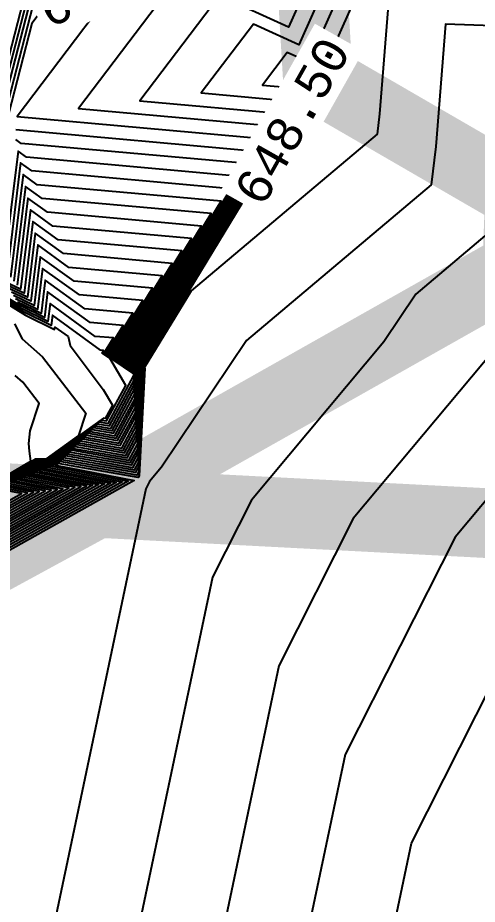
# Model space of a CAD drawing. Header units: inches. Extents: x 533200 to 542759, y 3594234 to 3596688.
# Drawn here: x 535922.04 to 535925.33, y 3595724.2 to 3595730.55 of the extents above; entities that cross this region are included whole.
import ezdxf
from ezdxf.enums import TextEntityAlignment as Align

# ---------------------------------------------------------------- set-up
doc = ezdxf.new("R2010")
doc.units = ezdxf.units.IN
doc.header["$MEASUREMENT"] = 0
for name, color, linetype in [('C-PROP-BNDY', 150, 'Continuous'), ('CVL_CURV_D', 1, 'Continuous'), ('CVL_CURV_G', 5, 'Continuous'), ('CVL_CURV_TX', 2, 'Continuous')]:
    doc.layers.add(name, color=color, linetype=linetype)
doc.styles.add('MONOTXT4', font='MONOTXT4.shx')

msp = doc.modelspace()

# ---------------------------------------------------------------- linework, layer by layer
at = {"const_width": 0.5}
msp.add_lwpolyline([(535898.0655, 3595761.7534), (535928.9842, 3595779.4454), (535930.081, 3595726.6862), (535905.9162, 3595727.9423, 0.03527), (535900.5627, 3595727.8428)], format="xyb", close=True, dxfattribs=at)
at = {"layer": 'C-PROP-BNDY', "color": 3, "linetype": 'Continuous', "lineweight": 30, "const_width": 0.5, "elevation": 648.15}
msp.add_lwpolyline([(535925.64, 3595729.28), (535925.62, 3595728.77), (535922.91, 3595727.24), (535920.54, 3595725.95), (535918.04, 3595725.76), (535917.92, 3595728.05), (535917.85, 3595730.13), (535917.85, 3595732.88), (535918.86, 3595734.28), (535919.02, 3595736.9), (535919.16, 3595737.05), (535922.25, 3595738.97), (535925.35, 3595739.69), (535926.24, 3595738.06), (535924.7, 3595736.6), (535924.02, 3595733.54), (535924.05, 3595732.47), (535924.19, 3595730.12), (535925.64, 3595729.28)], dxfattribs=at)
at = {"layer": 'CVL_CURV_D', "color": 6, "linetype": 'Continuous'}
for points, elevation in [([(535925.7657, 3595732.1943), (535924.7109, 3595731.4655), (535924.71, 3595731.3471), (535924.7996, 3595731.1717), (535924.7231, 3595731), (535924.6331, 3595729.8633), (535924.6151, 3595729.7186), (535923.2807, 3595728.5947), (535922.9447, 3595728.0419), (535922.9486, 3595728.0393), (535922.9085, 3595727.2694), (535922.9012, 3595727.2559), (535922.3268, 3595727.3568), (535922.3185, 3595727.3508), (535922.317, 3595727.3508), (535922.3083, 3595727.3457), (535922.8718, 3595727.2356), (535921.8435, 3595726.6595), (535921.9465, 3595725.2759), (535921.5774, 3595723.5258)], 648.4), ([(535921.9318, 3595729.9067), (535922.3695, 3595731.6012)], 649.3), ([(535921.9117, 3595729.9297), (535922.3286, 3595731.5435)], 649.4), ([(535924.3906, 3595731.4064), (535923.9804, 3595730.4851), (535923.4846, 3595730.7118), (535922.914, 3595729.9576), (535923.9866, 3595729.8615), (535922.8922, 3595728.0605), (535922.9346, 3595728.0323), (535922.9016, 3595727.3998), (535922.862, 3595727.3265), (535922.381, 3595727.411), (535922.3062, 3595727.3569), (535922.2926, 3595727.3568), (535922.215, 3595727.311), (535922.7021, 3595727.2158), (535920.6503, 3595726.0664), (535920.5601, 3595725.9938), (535920.5048, 3595725.963), (535920.3905, 3595725.9332), (535920.3484, 3595725.9153), (535920.9403, 3595723.769)], 648.8), ([(535924.4928, 3595731.3477), (535924.0527, 3595730.3592), (535923.7278, 3595730.5077), (535923.354, 3595730.0136), (535924.0567, 3595729.9506), (535922.9053, 3595728.0558), (535922.9381, 3595728.034), (535922.9033, 3595727.3672), (535922.8718, 3595727.3088), (535922.3674, 3595727.3974), (535922.3092, 3595727.3554), (535922.2987, 3595727.3553), (535922.2383, 3595727.3197), (535922.7445, 3595727.2208), (535920.6123, 3595726.0263), (535920.5531, 3595725.9787), (535920.5169, 3595725.9585), (535920.3986, 3595725.9277), (535920.3741, 3595725.9172), (535920.9871, 3595723.6943)], 648.7), ([(535924.5951, 3595731.2891), (535924.1249, 3595730.2333), (535923.9711, 3595730.3036), (535923.794, 3595730.0696), (535924.1269, 3595730.0398), (535922.9185, 3595728.0512), (535922.9416, 3595728.0358), (535922.905, 3595727.3346), (535922.8816, 3595727.2912), (535922.3539, 3595727.3839), (535922.3123, 3595727.3538), (535922.3048, 3595727.3538), (535922.2617, 3595727.3283), (535922.7869, 3595727.2257), (535920.5742, 3595725.9861), (535920.5462, 3595725.9636), (535920.5291, 3595725.954), (535920.4068, 3595725.9222), (535920.3997, 3595725.9192), (535921.0338, 3595723.6196)], 648.6), ([(535922.7549, 3595731.3239), (535922.14, 3595730.5112), (535921.9719, 3595729.8607)], 649.1), ([(535921.9518, 3595729.8837), (535922.3067, 3595731.2571)], 649.2), ([(535923.2414, 3595730.9158), (535922.474, 3595729.9016), (535923.9165, 3595729.7724), (535922.8791, 3595728.0652), (535922.9311, 3595728.0305), (535922.8999, 3595727.4324), (535922.8522, 3595727.3441), (535922.3945, 3595727.4245), (535922.3031, 3595727.3585), (535922.2865, 3595727.3584), (535922.1917, 3595727.3023), (535922.6596, 3595727.2109), (535920.6883, 3595726.1065), (535920.567, 3595726.0089), (535920.4927, 3595725.9674), (535920.3824, 3595725.9388), (535920.3228, 3595725.9133), (535920.8935, 3595723.8437)], 648.9), ([(535928.15, 3595730.4), (535925.1052, 3595730.5061), (535925.0358, 3595729.63), (535925.0016, 3595729.3538), (535923.6782, 3595728.2391), (535923.0694, 3595727.33), (535922.983, 3595727.2267), (535922.9576, 3595727.1764), (535922.1866, 3595723.5205), (535922.1132, 3595723.0089), (535921.8383, 3595722.1508), (535921.1836, 3595720.6505), (535920.842, 3595719.8467), (535920.3704, 3595718.1106), (535920.3255, 3595717.6755)], 648.3), ([(535922.0242, 3595729.7511), (535923.7762, 3595729.5941), (535922.8528, 3595728.0745), (535922.924, 3595728.027), (535922.8964, 3595727.4977), (535922.8325, 3595727.3794), (535922.4216, 3595727.4516), (535922.2969, 3595727.3615), (535922.2744, 3595727.3614), (535922.145, 3595727.285), (535922.5748, 3595727.201), (535920.7644, 3595726.1868)], 649.1), ([(535920.8024, 3595726.227), (535922.5323, 3595727.1961), (535922.1217, 3595727.2763), (535922.2683, 3595727.3629), (535922.2938, 3595727.3631), (535922.4351, 3595727.4651), (535922.8227, 3595727.3971), (535922.8947, 3595727.5303), (535922.9205, 3595728.0253), (535922.8397, 3595728.0792), (535923.7061, 3595729.5049), (535922.0622, 3595729.6522), (535922.0234, 3595729.6803)], 649.2), ([(535920.8404, 3595726.2671), (535922.4899, 3595727.1912), (535922.0983, 3595727.2677), (535922.2622, 3595727.3644), (535922.2908, 3595727.3646), (535922.4487, 3595727.4787), (535922.8129, 3595727.4147), (535922.893, 3595727.5629), (535922.917, 3595728.0235), (535922.8265, 3595728.0838), (535923.6359, 3595729.4158), (535922.1002, 3595729.5534), (535922.041, 3595729.5962), (535921.9367, 3595728.7492)], 649.3), ([(535920.8785, 3595726.3073), (535922.4475, 3595727.1862), (535922.075, 3595727.259), (535922.2561, 3595727.366), (535922.2877, 3595727.3662), (535922.4622, 3595727.4922), (535922.8031, 3595727.4324), (535922.8913, 3595727.5955), (535922.9135, 3595728.0218), (535922.8134, 3595728.0885), (535923.5658, 3595729.3267), (535922.1382, 3595729.4546), (535922.0586, 3595729.5121), (535921.9611, 3595728.7205)], 649.4), ([(535920.9545, 3595726.3875), (535922.3626, 3595727.1763), (535922.0283, 3595727.2417), (535922.244, 3595727.369), (535922.2815, 3595727.3692), (535922.4893, 3595727.5193), (535922.7835, 3595727.4676), (535922.8879, 3595727.6608), (535922.9065, 3595728.0182), (535922.7871, 3595728.0978), (535923.4255, 3595729.1484), (535922.2143, 3595729.2569), (535922.0937, 3595729.344), (535922.0099, 3595728.6631)], 649.6), ([(535920.9925, 3595726.4277), (535922.3202, 3595727.1714), (535922.005, 3595727.233), (535922.2379, 3595727.3705), (535922.2785, 3595727.3708), (535922.5029, 3595727.5329), (535922.7737, 3595727.4853), (535922.8861, 3595727.6934), (535922.903, 3595728.0165), (535922.774, 3595728.1025), (535923.3554, 3595729.0592), (535922.2523, 3595729.1581), (535922.1113, 3595729.2599), (535922.0343, 3595728.6344)], 649.7), ([(535921.0306, 3595726.4678), (535922.2777, 3595727.1665), (535921.9817, 3595727.2243), (535922.2318, 3595727.3721), (535922.2754, 3595727.3723), (535922.5164, 3595727.5464), (535922.7639, 3595727.5029), (535922.8844, 3595727.726), (535922.8995, 3595728.0147), (535922.7608, 3595728.1071), (535923.2852, 3595728.9701), (535922.2903, 3595729.0592), (535922.1289, 3595729.1759), (535922.0587, 3595728.6057), (535921.9514, 3595728.6576)], 649.8), ([(535921.0686, 3595726.508), (535922.2353, 3595727.1615), (535921.9583, 3595727.2157), (535922.2257, 3595727.3736), (535922.2723, 3595727.3738), (535922.53, 3595727.56), (535922.7541, 3595727.5206), (535922.8827, 3595727.7586), (535922.896, 3595728.013), (535922.7477, 3595728.1118), (535923.2151, 3595728.881), (535922.3283, 3595728.9604), (535922.1465, 3595729.0918), (535922.0831, 3595728.577), (535921.9657, 3595728.6338)], 649.9), ([(535925.3881, 3595728.9889), (535924.8918, 3595728.5709), (535924.6635, 3595728.23), (535923.7135, 3595727.0941), (535923.4339, 3595726.5408), (535922.7958, 3595723.5153), (535922.6816, 3595722.7195), (535922.4772, 3595722.0814), (535921.9903, 3595720.9658), (535921.478, 3595719.76), (535921.0922, 3595718.3396), (535921.0151, 3595717.5936)], 648.2), ([(535921.1446, 3595726.5882), (535922.1504, 3595727.1517), (535921.9117, 3595727.1983), (535922.2135, 3595727.3766), (535922.2662, 3595727.3769), (535922.5571, 3595727.5871), (535922.7345, 3595727.5559), (535922.8793, 3595727.8239), (535922.8889, 3595728.0095), (535922.7214, 3595728.1211), (535923.0748, 3595728.7027), (535922.4043, 3595728.7627), (535922.1816, 3595728.9237), (535922.1319, 3595728.5196), (535921.9943, 3595728.5862)], 650.1), ([(535921.1827, 3595726.6284), (535922.108, 3595727.1467), (535921.8883, 3595727.1897), (535922.2075, 3595727.3781), (535922.2631, 3595727.3785), (535922.5706, 3595727.6006), (535922.7247, 3595727.5735), (535922.8776, 3595727.8565), (535922.8854, 3595728.0077), (535922.7083, 3595728.1258), (535923.0047, 3595728.6135), (535922.4423, 3595728.6639), (535922.1992, 3595728.8396), (535922.1563, 3595728.4909), (535922.0086, 3595728.5624)], 650.2), ([(535921.2207, 3595726.6685), (535922.0656, 3595727.1418), (535921.865, 3595727.181), (535922.2014, 3595727.3797), (535922.26, 3595727.38), (535922.5841, 3595727.6141), (535922.7149, 3595727.5912), (535922.8758, 3595727.8891), (535922.8819, 3595728.006), (535922.6952, 3595728.1304), (535922.9346, 3595728.5244), (535922.4804, 3595728.5651), (535922.2168, 3595728.7555), (535922.1807, 3595728.4622), (535922.0229, 3595728.5386)], 650.3), ([(535921.8417, 3595727.1723), (535922.1953, 3595727.3812), (535922.2569, 3595727.3815), (535922.5977, 3595727.6277), (535922.7051, 3595727.6088), (535922.8741, 3595727.9217), (535922.8784, 3595728.0042), (535922.682, 3595728.1351), (535922.8644, 3595728.4352), (535922.5184, 3595728.4663), (535922.2344, 3595728.6715), (535922.2051, 3595728.4334), (535922.0371, 3595728.5148)], 650.4), ([(535921.795, 3595727.155), (535922.1831, 3595727.3842), (535922.2508, 3595727.3846), (535922.6248, 3595727.6548), (535922.6855, 3595727.6441), (535922.8707, 3595727.987), (535922.8714, 3595728.0007), (535922.6558, 3595728.1444), (535922.7242, 3595728.257), (535922.5944, 3595728.2686), (535922.2696, 3595728.5034), (535922.2539, 3595728.376), (535922.0657, 3595728.4671), (535921.9391, 3595728.545)], 650.6), ([(535925.7097, 3595728.4748), (535924.4439, 3595726.9615), (535923.9102, 3595725.9053), (535923.405, 3595723.51), (535923.25, 3595722.43), (535923.1161, 3595722.0119), (535922.7971, 3595721.281), (535922.114, 3595719.6733), (535921.8139, 3595718.5686), (535921.7047, 3595717.5118)], 648.1), ([(535921.954, 3595728.5057), (535922.0943, 3595728.4195), (535922.3027, 3595728.3186), (535922.3047, 3595728.3352), (535922.4, 3595728.2664), (535922.4133, 3595728.2033), (535922.6514, 3595727.8871), (535922.7173, 3595727.7745), (535922.6659, 3595727.6794), (535922.6519, 3595727.6819), (535922.2446, 3595727.3877), (535922.171, 3595727.3873), (535921.7483, 3595727.1377)], 650.8), ([(535921.7717, 3595727.1463), (535922.177, 3595727.3857), (535922.2477, 3595727.3862), (535922.6383, 3595727.6683), (535922.6757, 3595727.6618), (535922.8127, 3595727.9155), (535922.6975, 3595728.1125), (535922.6426, 3595728.1491), (535922.654, 3595728.1678), (535922.6324, 3595728.1698), (535922.2871, 3595728.4193), (535922.2783, 3595728.3473), (535922.08, 3595728.4433), (535921.9465, 3595728.5253)], 650.7), ([(535922.0156, 3595728.3575), (535922.07, 3595728.2518), (535922.2155, 3595728.1209), (535922.526, 3595727.718), (535922.4733, 3595727.5567), (535922.2415, 3595727.3892), (535922.1649, 3595727.3888), (535921.725, 3595727.129)], 650.9), ([(535923.0839, 3595717.3482), (535923.2574, 3595719.0265), (535923.386, 3595719.5), (535924.3306, 3595721.7231), (535924.4032, 3595721.9647), (535924.6234, 3595723.4995), (535924.8627, 3595724.6341), (535925.9048, 3595726.6963)], 647.9)]:
    msp.add_lwpolyline(points, dxfattribs=dict(at, elevation=elevation))
at = {"layer": 'CVL_CURV_G', "color": 5, "linetype": 'Continuous'}
for points, elevation in [([(535921.8916, 3595729.9528), (535922.2877, 3595731.4858)], 649.5), ([(535924.6973, 3595731.2304), (535924.2385, 3595730.2), (535924.2303, 3595730.0967), (535924.2286, 3595730.0835), (535924.1073, 3595729.9813), (535922.9316, 3595728.0465), (535922.9451, 3595728.0375), (535922.9067, 3595727.302), (535922.8914, 3595727.2735), (535922.3403, 3595727.3703), (535922.3154, 3595727.3523), (535922.3109, 3595727.3523), (535922.285, 3595727.337), (535922.8294, 3595727.2306), (535920.6585, 3595726.0145), (535920.7233, 3595725.1433), (535920.92, 3595724.1275)], 648.5), ([(535922.9981, 3595731.1199), (535922.034, 3595729.8456), (535923.8463, 3595729.6832), (535922.8659, 3595728.0698), (535922.9275, 3595728.0288), (535922.8982, 3595727.4651), (535922.8424, 3595727.3618), (535922.408, 3595727.438), (535922.3, 3595727.36), (535922.2805, 3595727.3599), (535922.1683, 3595727.2937), (535922.6172, 3595727.206), (535920.7263, 3595726.1467), (535920.5739, 3595726.024), (535920.4805, 3595725.9719), (535920.3743, 3595725.9443), (535920.2971, 3595725.9113), (535920.8467, 3595723.9183)], 649), ([(535920.9165, 3595726.3474), (535922.405, 3595727.1813), (535922.0517, 3595727.2503), (535922.25, 3595727.3675), (535922.2846, 3595727.3677), (535922.4758, 3595727.5058), (535922.7933, 3595727.45), (535922.8896, 3595727.6282), (535922.91, 3595728.02), (535922.8003, 3595728.0931), (535923.4957, 3595729.2375), (535922.1763, 3595729.3557), (535922.0762, 3595729.4281), (535921.9855, 3595728.6918)], 649.5), ([(535921.1066, 3595726.5481), (535922.1929, 3595727.1566), (535921.935, 3595727.207), (535922.2196, 3595727.3751), (535922.2692, 3595727.3754), (535922.5435, 3595727.5735), (535922.7443, 3595727.5382), (535922.881, 3595727.7912), (535922.8925, 3595728.0112), (535922.7346, 3595728.1164), (535923.145, 3595728.7918), (535922.3663, 3595728.8616), (535922.1641, 3595729.0077), (535922.1075, 3595728.5483), (535921.98, 3595728.61)], 650), ([(535921.8183, 3595727.1637), (535922.1892, 3595727.3827), (535922.2538, 3595727.3831), (535922.6112, 3595727.6412), (535922.6953, 3595727.6265), (535922.8724, 3595727.9543), (535922.8749, 3595728.0025), (535922.6689, 3595728.1397), (535922.7943, 3595728.3461), (535922.5564, 3595728.3674), (535922.252, 3595728.5874), (535922.2295, 3595728.4047), (535922.0514, 3595728.491), (535921.9316, 3595728.5646)], 650.5), ([(535921.7017, 3595727.1203), (535922.1308, 3595727.3738), (535922.1214, 3595727.4443), (535922.1175, 3595727.5), (535922.1264, 3595727.59), (535922.191, 3595727.788), (535922.0745, 3595727.9391), (535922.02, 3595727.9882)], 651), ([(535925.9338, 3595727.7369), (535925.1743, 3595726.8289), (535924.3864, 3595725.2697), (535924.0142, 3595723.5047), (535923.8184, 3595722.1405), (535923.755, 3595721.9425), (535923.6039, 3595721.5963), (535922.75, 3595719.5867), (535922.5357, 3595718.7975), (535922.3943, 3595717.43)], 648)]:
    msp.add_lwpolyline(points, dxfattribs=dict(at, elevation=elevation))

# ---------------------------------------------------------------- next in the draw order: wipeouts: each hides what was drawn before it
at = {"color": 8}
msp.add_wipeout([(535924.1688, 3595730.5104), (535923.4927, 3595729.3117), (535923.8411, 3595729.1152), (535924.5172, 3595730.3139)], dxfattribs=at).translate(0, 0, 648.5).dxf.layer = 'CVL_CURV_TX'

# ---------------------------------------------------------------- next in the draw order: texts
at = {"layer": 'CVL_CURV_TX', "color": 2, "style": 'MONOTXT4'}
msp.add_text('648.50', height=0.25, rotation=60.57678, dxfattribs=at).set_placement((535924.0049, 3595729.8128, 648.5), align=Align.MIDDLE)

# ---------------------------------------------------------------- next in the draw order: wipeouts: each hides what was drawn before it
at = {"color": 8}
msp.add_wipeout([(535923.3425, 3595731.3263), (535922.0911, 3595730.7536), (535922.2576, 3595730.3899), (535923.5089, 3595730.9625)], dxfattribs=at).translate(0, 0, 649).dxf.layer = 'CVL_CURV_TX'

# ---------------------------------------------------------------- next in the draw order: texts
at = {"layer": 'CVL_CURV_TX', "color": 2, "style": 'MONOTXT4'}
msp.add_text('649.00', height=0.25, rotation=24.59056, dxfattribs=at).set_placement((535922.8, 3595730.8581, 649), align=Align.MIDDLE)

doc.saveas('drawing.dxf')
